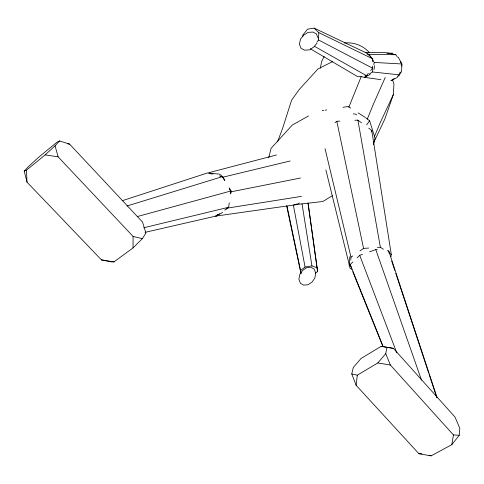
<?xml version="1.0" encoding="UTF-8"?>
<svg xmlns="http://www.w3.org/2000/svg" width="484" height="484" viewBox="0 0 484 484"><rect width="100%" height="100%" fill="white"/><g stroke="black" fill="none" stroke-linecap="round" stroke-linejoin="round"><path stroke-width="0.73" d="M133.033 247.911L133.094 236.434L58.104 156.822L55.079 145.793L59.568 140.959L69.593 144.099L142.52 222.053L145.914 233.064L142.357 238.648L133.033 247.911L113.994 261.88L110.818 261.832L101.41 259.872L26.995 182.129L24.2 171.142L28.907 166.151L38.623 157.276L56.918 142.242L59.568 140.959M370.732 70.513L372.638 68.22L372.662 66.06M372.704 61.734L372.74 58.848L366.721 53.101L314.158 28.139L307.564 29.179L302.803 35.078L302.766 36.542M316.845 42.144L318.593 39.99L318.75 32.603L314.158 28.139M373.291 143.5L384.877 118.931L393.31 94.676L393.934 84.034L392.584 79.763M374.15 69.26L374.392 65.54M349.188 265.789L349.793 256.792M350.761 260.138L350.991 257.185L325.048 148.679M459.255 435.255L459.8 428.328L454.99 417.026L393.395 348.359L381.138 346.35L361.058 358.469L353.272 367.531L351.771 373.981L356.133 385.3L418.932 453.726L431.093 455.861L451.814 444.663L459.255 435.255L453.447 434.941L390.358 365.021L385.742 353.629L386.958 347.264M371.621 131.908L371.748 130.444L368.735 128.2M356.133 385.3L357.307 375.185L377.822 362.939L385.742 353.629M391.024 256.659L391.284 254.445L371.748 130.444M226.191 209.003L228.611 207.267L229.271 202.814M230.711 193.164L231.037 190.938L229.138 187.834M451.814 444.663L453.447 434.941M320.341 68.226L321.6 61.704L324.135 56.416M230.59 194.03L231.025 191.821L229.301 188.627M369.359 74.04L372.359 71.971L372.946 69.037M373.823 64.638L374.265 62.436L372.293 59.332M397.739 76.097L399.542 74.869L400.129 71.959M401.315 66.139L401.756 63.961L400.183 61.498M373.466 144.565L375.052 138.128L369.625 120.752L365.541 117.672M268.729 157.76L271.113 148.285L292.294 125.035L308.562 115.96M277.55 141.873L282.716 127.988L291.616 100.115L299.445 89.28L317.97 68.952L332.81 61.504M348.843 107.188L361.173 76.66M367.296 119.088L373.575 103.733L385.228 77.476M374.235 137.045L379.94 123.305L393.31 94.676M366.63 124.878L369.625 120.752M316.99 43.118L313.765 47.051L309.324 49.919L304.442 50.13L301.084 48.358L299.39 44.183L300.497 39.107L303.692 35.151L308.157 32.355L313.039 32.083L316.354 33.898L318.061 38.042M365.015 75.843L366.449 75.661L368.354 73.374M351.142 267.156L350.204 264.536L352.842 261.977M357.065 257.869L359.709 255.31L362.504 254.318M24.2 171.142L26.493 170.18L45.127 154.898L55.079 145.793M335.043 122.676L336.822 121.296L339.835 121.127M301 273.484L300.576 270.495L305.065 267.041L311.938 265.916L317.117 267.797L317.558 271.542L315.314 273.248M219.542 213.777L216.523 215.943L145.127 232.332M350.991 257.185L352.788 255.927M359.963 250.912L363.551 248.401L368.663 248.056M361.766 76.768L364.561 77.349L367.562 75.28M391.139 80.604L394.139 78.553M217.891 214.539L215.41 216.16L295.518 204.786L296.771 203.988M224.709 210.074L227.813 208.041L301.502 196.371M332.375 195.711L322.81 201.501L293.927 204.835M296.837 204.423L299.457 202.953M216.251 215.9L222.688 212.44M391.011 80.64L396.947 77.652L401.514 71.759L401.986 64.094L398.271 57.257M364.93 77.023L370.23 74.421M369.504 251.837L375.802 249.605L377.236 249.75M122.24 200.709L207.636 172.921L211.829 173.986M126.977 206.002L222.301 176.66L224.582 180.387M137.383 216.548L231.037 190.938M276.546 154.947L208.755 172.715L213.051 174.04M220.214 176.255L223.076 177.138L290.146 160.984M143.796 227.752L228.611 207.267M231.025 191.821L300.564 178.015M322.284 110.654L323.76 110.412M325.236 110.177L326.712 109.941M342.974 107.321L348.147 106.492L350.64 108.083M361.439 76.309L357.864 76.768L310.407 48.817M377.435 247.463L380.364 247.27L383.395 249.26M310.329 267.422L306.82 267.616L302.633 270.393L299.892 274.253L298.888 279.226L300.419 283.303L303.607 285.094L307.866 284.798L312.095 282.033L314.8 278.118L315.774 273.151L314.231 269.098L311.031 267.38M354.881 120.298L357.888 120.129L361.506 122.821M344.584 43.003C353.804 41.926 363.49 45.732 369.534 52.792M365.232 52.538L385.343 52.617L395.851 54.728L397.431 57.191M367.035 53.942L369.141 54.365L395.851 54.728M387.091 53.077L392.978 53.198M418.932 453.726L421.939 453.798M353.241 113.915L355.498 114.03L356.708 114.883M374.265 62.436L401.756 63.961M212.452 173.496L219.216 174.077L221.799 175.644M387.26 250.754L388.694 250.9L437.131 397.806M372.359 71.971L399.542 74.869M364.561 77.349L380.89 79.654M67.355 143.772L69.593 144.099M45.127 154.898L58.104 156.822M101.41 259.872L113.994 261.88M381.138 346.35L393.395 348.359M377.822 362.939L390.358 365.021M351.771 373.981L357.307 375.185M133.094 236.434L142.357 238.648M219.506 175.946L222.301 176.66M429.042 455.196L431.093 455.861M318.75 32.603L372.74 58.848M318.593 39.99L372.638 68.22M314.437 46.295L366.449 75.661M351.947 269.419L350.114 268.269L325.895 169.981M358.112 112.857L364.96 117.231M388.852 252.848L391.284 254.445M369.141 54.365L371.113 57.469M223.076 177.138L224.806 180.326M350.204 264.536L383.159 346.49M352.788 271.73L383.007 346.768M359.709 255.31L396.783 352.818M375.802 249.605L421.516 380.146M391.744 261.136L394.823 270.459M395.767 273.333L428.703 373.055M429.175 374.495L436.762 397.449M388.694 250.9L389.075 252.237M286.601 205.724L300.945 273.496M336.822 121.296L363.551 248.401M287.06 206.299L300.576 270.495M293.371 205.143L305.065 267.041M357.888 120.129L380.364 247.27M302.016 203.752L311.938 265.916M308.096 203.782L317.558 271.542M308.072 202.917L317.117 267.797M26.493 170.18L26.995 182.129"/></g></svg>
